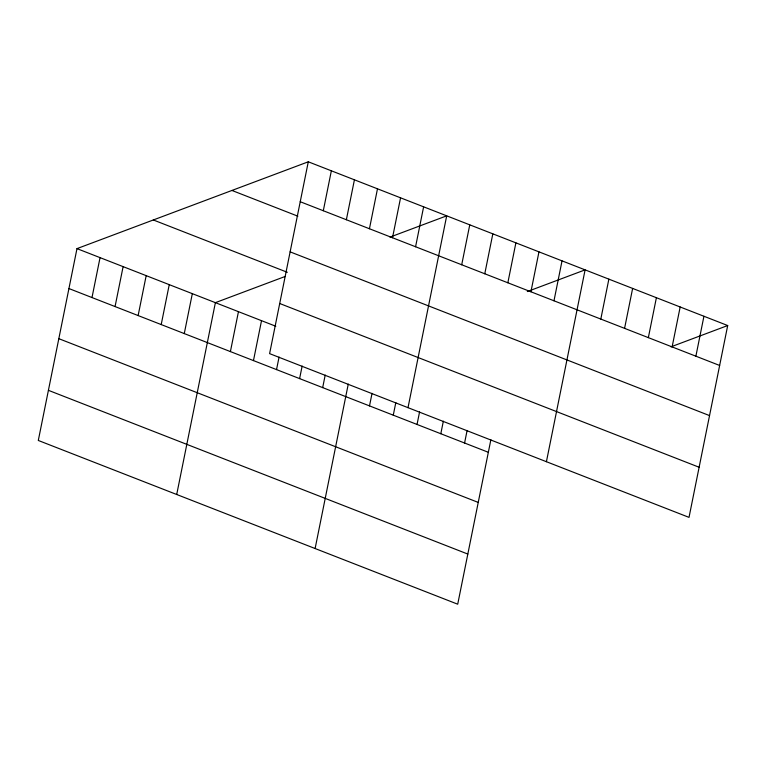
<?xml version="1.0" encoding="UTF-8"?>
<svg xmlns="http://www.w3.org/2000/svg" width="766" height="766" viewBox="0 0 766 766"><rect width="100%" height="100%" fill="white"/><g stroke="black" fill="none" stroke-linecap="round" stroke-linejoin="round"><path stroke-width="1.15" d="M308.286 161.798L269.603 353.633L689.017 517.376L727.7 325.54L308.286 161.798L76.983 248.624L38.3 440.46L457.714 604.202L490.872 439.741M91.997 297.553L100.049 257.625M115.063 306.563L123.115 266.635M138.129 315.573L146.182 275.636M161.205 324.573L169.248 284.646M184.271 333.583L192.323 293.656M176.707 494.491L215.39 302.656L285.172 276.459M230.403 351.594L238.456 311.666M253.469 360.595L261.522 320.667M276.536 369.605L279.073 357.052M323.3 210.736L331.352 170.808M299.611 378.605L302.139 366.062M346.366 219.737L354.419 179.809M322.678 387.615L325.205 375.062M369.442 228.747L377.485 188.819M315.113 548.523L348.271 384.072M392.508 237.757L400.561 197.829M369.509 405.903L372.037 393.351M415.574 246.757L423.627 206.83M393.274 415.182L395.811 402.629M408.01 407.665L446.693 215.84L389.99 237.115M417.039 424.46L419.577 411.907M461.707 264.768L469.759 224.84M440.814 433.738L443.342 421.185M484.773 273.778L492.825 233.85M464.579 443.016L467.107 430.463M507.848 282.778L515.891 242.851M530.915 291.789L538.967 251.861M553.981 300.799L562.033 260.861M546.417 461.707L585.1 269.871L527.305 291.568M600.812 319.077L608.865 279.15M624.577 328.355L632.63 288.428M648.352 337.634L656.395 297.706M672.117 346.912L680.17 306.984M695.882 356.19L703.935 316.262M670.997 346.826L727.7 325.54M300.234 201.726L719.647 365.468M231.954 190.456L297.859 216.184M290.123 251.861L709.546 415.603M153.315 219.966L287.327 272.294M279.714 303.508L699.128 467.25M76.983 248.624L275.798 326.249M68.93 288.552L488.344 452.294M58.819 338.677L478.233 502.419M48.411 390.325L467.825 554.067"/></g></svg>
